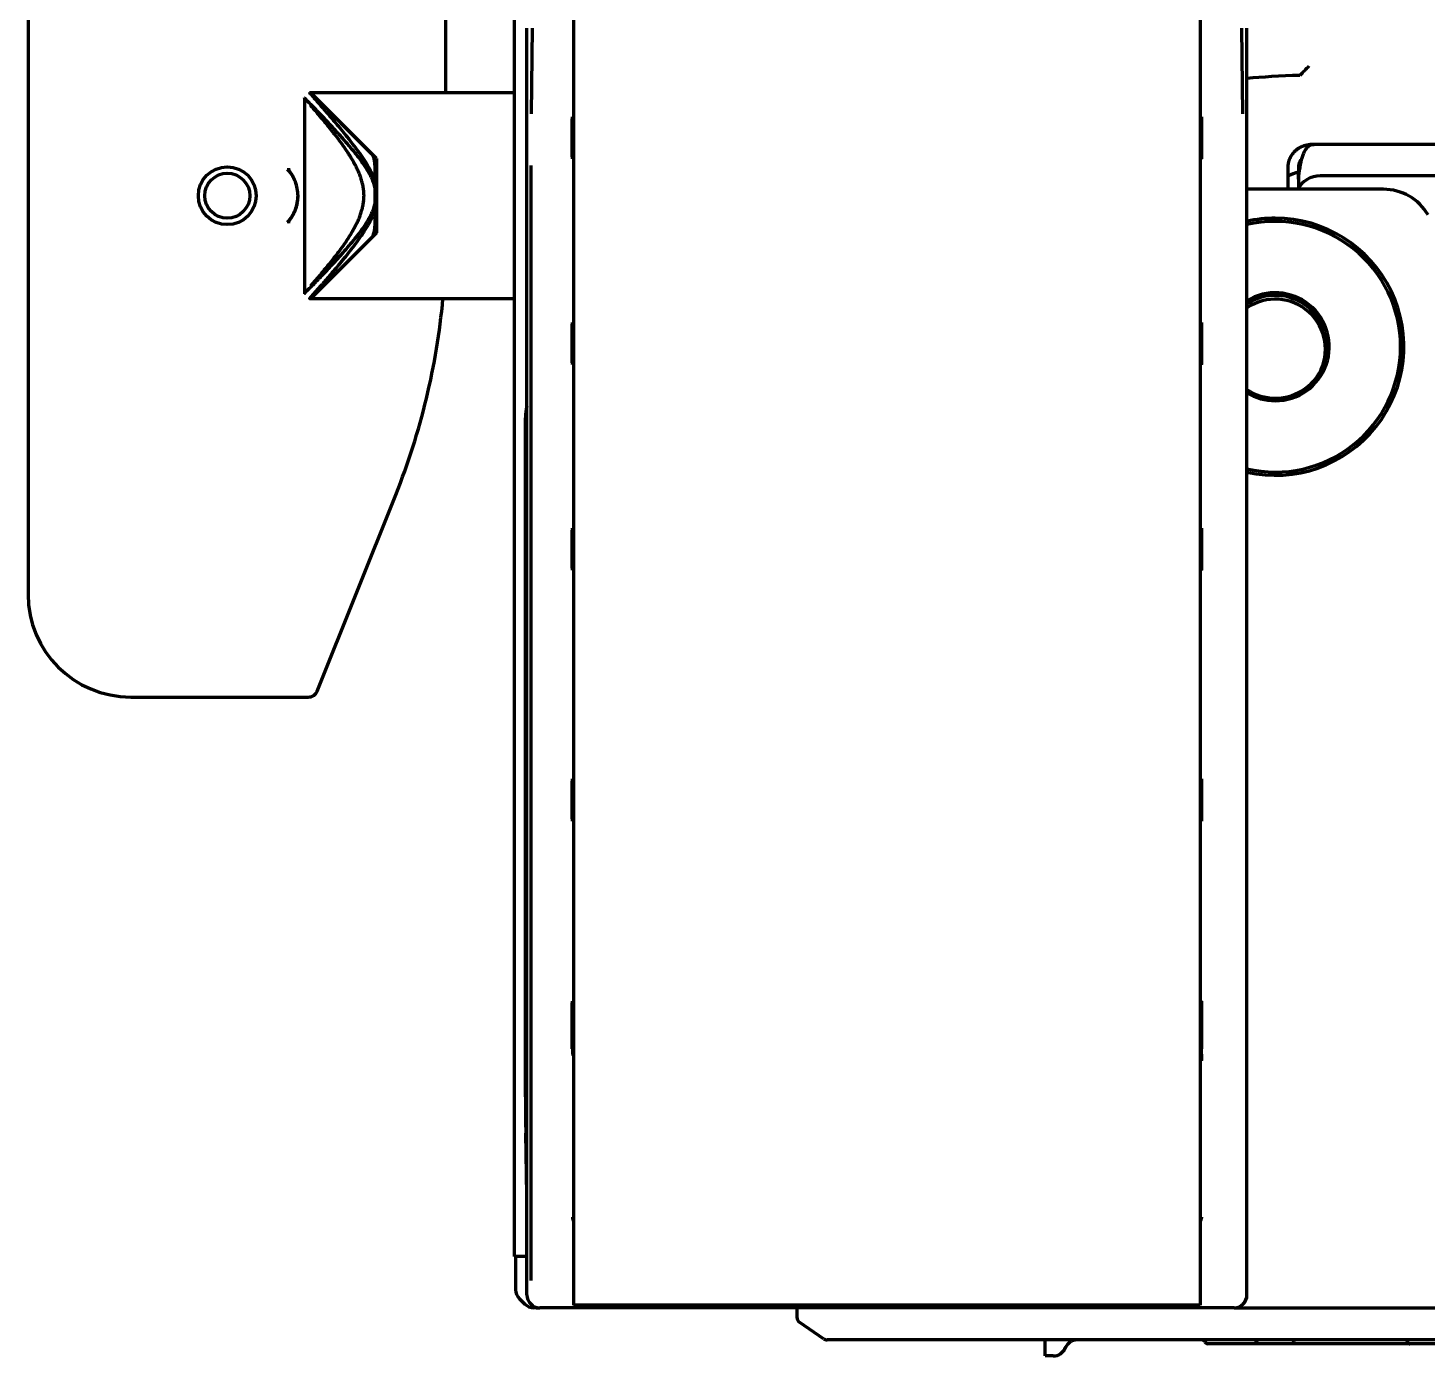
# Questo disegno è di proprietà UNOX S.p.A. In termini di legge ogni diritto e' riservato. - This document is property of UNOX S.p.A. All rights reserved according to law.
# Model space of a CAD drawing. Header units: inches. Extents: x 904 to 7172, y 213 to 5528.
# Drawn here: x 2760.3 to 2869.2, y 288 to 391.3 of the extents above; entities that cross this region are included whole.
import ezdxf

# ---------------------------------------------------------------- set-up
doc = ezdxf.new("R2010")
doc.units = ezdxf.units.IN

msp = doc.modelspace()

# ---------------------------------------------------------------- linework, layer by layer
at = {"linetype": 'Continuous', "lineweight": 70}
for p, q in [((2802.74, 480.57), (2802.74, 293.77)), ((2851.49, 480.57), (2851.49, 293.77)), ((2760.32, 419.27), (2760.32, 347.26)), ((2792.82, 386.27), (2792.82, 419.27)), ((2798.12, 393.04), (2798.12, 295.77)), ((2799.12, 384.63), (2799.12, 391.31)), ((2799.48, 384.63), (2799.55, 391.31)), ((2854.69, 391.31), (2854.76, 384.63)), ((2855.12, 384.63), (2855.12, 391.31)), ((2781.82, 385.87), (2781.82, 370.67)), ((2782.32, 386.27), (2782.22, 386.27)), ((2782.32, 386.27), (2787.02, 381.56)), ((2787.42, 381.17), (2782.32, 386.27)), ((2798.12, 386.27), (2782.32, 386.27)), ((2855.12, 380.63), (2855.12, 384.63)), ((2802.65, 382), (2802.65, 383.54)), ((2851.59, 383.54), (2851.59, 382)), ((2860.18, 382.26), (2860.34, 382.25)), ((2860.37, 382.26), (2860.29, 382.25)), ((3628.86, 382.26), (2860.38, 382.26)), ((2787.42, 381.17), (2787.42, 375.37)), ((2787.32, 379.4), (2787.32, 380.27)), ((2799.12, 292.77), (2799.12, 380.63)), ((2799.46, 293.89), (2799.46, 380.63)), ((2855.12, 292.77), (2855.12, 380.63)), ((2859.12, 379.56), (2859.12, 380.11)), ((2858.32, 378.77), (2858.32, 379.82)), ((2859.12, 379.55), (2859.12, 378.87)), ((2927.82, 379.82), (2860.82, 379.82)), ((2787.32, 377.7), (2787.32, 378.84)), ((2865.74, 378.77), (2855.12, 378.77)), ((2787.32, 376.27), (2787.32, 377.14)), ((2787.42, 375.37), (2782.32, 370.27)), ((2782.32, 370.27), (2787.02, 374.97)), ((2782.22, 370.27), (2782.32, 370.27)), ((2782.32, 370.27), (2798.12, 370.27)), ((2802.65, 366), (2802.65, 367.54)), ((2851.59, 367.54), (2851.59, 366)), ((2799.01, 308.17), (2799.01, 360.99)), ((2782.81, 339.74), (2788.92, 355)), ((2802.65, 350), (2802.65, 351.54)), ((2851.59, 351.54), (2851.59, 350)), ((2768.31, 339.27), (2782.12, 339.27)), ((2802.65, 330.5), (2802.65, 332.04)), ((2851.59, 332.04), (2851.59, 330.5)), ((2802.65, 311.9), (2802.65, 314.75)), ((2851.59, 314.75), (2851.59, 311.9)), ((2802.74, 311.41), (2802.65, 311.5)), ((2799.12, 300.52), (2799.03, 305.35)), ((2799.12, 295.77), (2798.12, 295.77)), ((2798.24, 295.77), (2798.24, 293.18)), ((2802.74, 293.77), (2802.74, 291.97)), ((2851.49, 293.77), (2851.49, 291.97)), ((2798.54, 292.47), (2798.95, 292.06)), ((2851.49, 291.97), (2802.74, 291.97)), ((2799.84, 291.77), (2799.66, 291.77)), ((2799.84, 291.77), (2800.12, 291.77)), ((2854.12, 291.77), (2800.12, 291.77)), ((2820.12, 291.77), (2820.12, 291.03)), ((2854.13, 291.77), (3687.12, 291.77)), ((2822.19, 289.35), (2820.34, 290.62)), ((2824.12, 289.27), (2822.47, 289.27)), ((2944.12, 289.27), (2824.12, 289.27)), ((2839.42, 289), (2839.42, 289.27)), ((2839.42, 288.29), (2839.42, 289)), ((2840.99, 288.64), (2841.03, 288.73)), ((2841.02, 288.71), (2840.99, 288.64)), ((2855.64, 288.97), (2852.08, 288.97)), ((2858.85, 288.97), (2855.64, 288.97)), ((2862.59, 288.97), (2858.85, 288.97)), ((2863.79, 288.97), (2862.59, 288.97)), ((2867.78, 288.97), (2863.79, 288.97)), ((2869.93, 288.97), (2867.78, 288.97)), ((2839.42, 288.02), (2839.42, 288.29)), ((2840.06, 288.02), (2839.42, 288.02))]:
    msp.add_line(p, q, dxfattribs=at)
for radius in [2.25, 1.75]:
    msp.add_circle((2775.82, 378.27), radius, dxfattribs=at)
for centre, radius, start, end in [((2863.12, 379.55), 4, 166.8963, 180), ((2860.82, 377.82), 2, 90, 151.6402), ((2865.74, 374.77), 4, 30, 90), ((2857.32, 366.52), 10, 90, 102.7125), ((2857.32, 366.52), 10, 257.2931, 90), ((2857.32, 366.52), 9.75, 0, 103.0444), ((2738.32, 375.25), 54.5, 338.1986, 354.7602), ((2857.32, 366.52), 4.2, 270, 121.5844), ((2857.32, 366.52), 4, 270, 123.3619), ((2857.32, 366.32), 3.9, 331.2731, 124.335), ((2857.32, 366.52), 9.75, 256.9556, 0), ((2857.32, 366.52), 4, 236.6325, 270), ((2857.32, 366.52), 4.2, 238.41, 270), ((2799.24, 293.18), 1, 180, 225), ((2799.66, 292.77), 1, 225, 270), ((2820.62, 291.03), 0.5, 180, 235.7131), ((2822.47, 289.77), 0.5, 235.7131, 270), ((2840.06, 289.02), 1, 270, 337.9757), ((2841.92, 288.27), 1, 126.9617, 153.7693), ((2851.62, 289.02), 0.25, 23.5782, 90), ((2852.08, 289.22), 0.25, 203.5782, 270)]:
    msp.add_arc(centre, radius, start, end, dxfattribs=at)
for centre, major_axis, ratio, start_param, end_param in [((2862, 386.71), (10, 0.03), 0.096324, 1.849991, 2.329653), ((2860.07, 387.35), (2.07, 2.17), 0.265136, 1.360887, 1.694796), ((2781.08, 380.41), (-0.395, -0.307), 0.999595, 5.622872, 6.283185), ((2781.08, 376.12), (-0.395, 0.307), 0.999595, 0.000028, 0.660313), ((2803.01, 360.99), (3.46, -2), 0.999797, 3.435773, 3.665103), ((2768.33, 347.28), (-5.67, -5.67), 0.997265, 5.499157, 7.067214), ((2782.12, 340.02), (0.031, 0.75), 0.998627, 3.182793, 4.372709), ((2802.66, 311.91), (0, 0.707), 0.006171, 1.576967, 2.190511), ((2851.58, 311.91), (0, 0.707), 0.006171, 4.0925, 4.706218), ((2799.08, 308.17), (0, 4), 0.017455, 1.570796, 2.356194), ((2800.12, 292.77), (-0.707, -0.707), 0.999695, 5.497939, 7.068431), ((2854.12, 292.77), (0.707, -0.707), 0.999695, 5.497939, 7.068431), ((2858.67, 289.02), (0, 0.25), 0.381966, 5.123906, 6.283185), ((2858.85, 289.22), (0, 0.25), 0.381966, 1.982313, 3.141593)]:
    msp.add_ellipse(centre, major_axis=major_axis, ratio=ratio, start_param=start_param, end_param=end_param, dxfattribs=at)
for points, knots in [([(2787.32, 378.84), (2787.29, 378.97), (2787.25, 379.1), (2787.19, 379.3), (2787.16, 379.36), (2787.11, 379.49), (2787.09, 379.55), (2787, 379.73), (2786.94, 379.85), (2786.81, 380.09), (2786.75, 380.2), (2786.61, 380.43), (2786.54, 380.54), (2786.42, 380.7), (2786.39, 380.75), (2786.31, 380.86), (2786.27, 380.92), (2786.16, 381.07), (2786.08, 381.18), (2785.93, 381.38), (2785.85, 381.48), (2785.61, 381.78), (2785.45, 381.97), (2785.13, 382.34), (2784.97, 382.53), (2784.77, 382.75), (2784.73, 382.79), (2784.66, 382.88), (2784.54, 383.01), (2784.42, 383.14), (2784.19, 383.39), (2784.04, 383.55), (2783.75, 383.86), (2783.61, 384.01), (2783.34, 384.3), (2783.21, 384.44), (2782.95, 384.7), (2782.83, 384.83), (2782.61, 385.06), (2782.51, 385.16), (2782.37, 385.31), (2782.33, 385.35), (2782.26, 385.42), (2782.23, 385.45), (2782.2, 385.48), (2782.18, 385.5), (2782.17, 385.51), (2782.09, 385.59), (2782.03, 385.66), (2781.92, 385.76), (2781.89, 385.8), (2781.85, 385.84), (2781.84, 385.85), (2781.83, 385.86), (2781.82, 385.86), (2781.82, 385.87), (2781.82, 385.87), (2781.82, 385.87), (2781.82, 385.87), (2781.82, 385.87)], [0, 0, 0, 0, 0.031218, 0.031218, 0.046827, 0.046827, 0.062436, 0.062436, 0.093653, 0.093653, 0.124871, 0.124871, 0.156089, 0.156089, 0.171698, 0.171698, 0.187307, 0.187307, 0.218525, 0.218525, 0.249742, 0.249742, 0.312178, 0.312178, 0.374614, 0.374614, 0.390223, 0.390223, 0.405831, 0.437049, 0.437049, 0.499485, 0.499485, 0.561921, 0.561921, 0.624356, 0.624356, 0.686792, 0.686792, 0.749227, 0.749227, 0.780445, 0.780445, 0.796054, 0.803859, 0.803859, 0.811663, 0.811663, 0.874099, 0.874099, 0.936534, 0.936534, 0.967752, 0.967752, 0.983361, 0.983361, 0.99897, 0.99897, 1, 1, 1, 1]), ([(2787.32, 379.4), (2787.28, 379.52), (2787.23, 379.64), (2787.13, 379.88), (2787.07, 380), (2786.95, 380.23), (2786.89, 380.35), (2786.77, 380.57), (2786.7, 380.68), (2786.6, 380.84), (2786.57, 380.9), (2786.5, 381), (2786.46, 381.06), (2786.36, 381.21), (2786.29, 381.32), (2786.08, 381.63), (2785.93, 381.82), (2785.64, 382.21), (2785.49, 382.4), (2785.28, 382.68), (2785.2, 382.77), (2785.09, 382.91), (2785.06, 382.95), (2784.99, 383.04), (2784.95, 383.09), (2784.77, 383.31), (2784.63, 383.48), (2784.35, 383.81), (2784.22, 383.97), (2783.96, 384.28), (2783.83, 384.43), (2783.64, 384.65), (2783.58, 384.72), (2783.49, 384.82), (2783.46, 384.85), (2783.41, 384.92), (2783.38, 384.95), (2783.23, 385.12), (2783.13, 385.24), (2782.93, 385.47), (2782.84, 385.57), (2782.71, 385.71), (2782.67, 385.76), (2782.61, 385.82), (2782.6, 385.84), (2782.57, 385.87), (2782.56, 385.88), (2782.54, 385.9), (2782.47, 385.99), (2782.4, 386.06), (2782.31, 386.16), (2782.28, 386.2), (2782.24, 386.24), (2782.23, 386.25), (2782.23, 386.26), (2782.22, 386.26), (2782.22, 386.27), (2782.22, 386.27), (2782.22, 386.27), (2782.22, 386.27), (2782.22, 386.27)], [0, 0, 0, 0, 0.031212, 0.031212, 0.062424, 0.062424, 0.093636, 0.093636, 0.124848, 0.124848, 0.140454, 0.140454, 0.15606, 0.15606, 0.187272, 0.187272, 0.249696, 0.249696, 0.31212, 0.31212, 0.343332, 0.343332, 0.358938, 0.358938, 0.374544, 0.374544, 0.436967, 0.436967, 0.499391, 0.499391, 0.561815, 0.561815, 0.593027, 0.593027, 0.608633, 0.608633, 0.624239, 0.624239, 0.686663, 0.686663, 0.749087, 0.749087, 0.780299, 0.780299, 0.795905, 0.795905, 0.803708, 0.803708, 0.811511, 0.873935, 0.873935, 0.936359, 0.936359, 0.967571, 0.967571, 0.983177, 0.983177, 0.998783, 0.998783, 1, 1, 1, 1]), ([(2782.32, 371.27), (2782.32, 371.27), (2782.33, 371.28), (2782.38, 371.33), (2782.41, 371.37), (2782.48, 371.45), (2782.5, 371.48), (2782.54, 371.52), (2782.56, 371.54), (2782.59, 371.58), (2782.6, 371.59), (2782.68, 371.69), (2782.76, 371.77), (2782.92, 371.96), (2783.01, 372.07), (2783.13, 372.21), (2783.15, 372.24), (2783.2, 372.3), (2783.23, 372.33), (2783.3, 372.42), (2783.35, 372.48), (2783.51, 372.67), (2783.62, 372.81), (2783.85, 373.09), (2783.97, 373.24), (2784.15, 373.47), (2784.22, 373.55), (2784.31, 373.67), (2784.34, 373.71), (2784.4, 373.79), (2784.43, 373.84), (2784.59, 374.05), (2784.72, 374.22), (2784.97, 374.57), (2785.09, 374.76), (2785.34, 375.13), (2785.46, 375.33), (2785.63, 375.63), (2785.69, 375.73), (2785.77, 375.89), (2785.8, 375.94), (2785.85, 376.05), (2785.88, 376.1), (2785.96, 376.26), (2786.01, 376.37), (2786.1, 376.59), (2786.14, 376.71), (2786.22, 376.94), (2786.26, 377.05), (2786.3, 377.2), (2786.31, 377.23), (2786.33, 377.29), (2786.35, 377.38), (2786.37, 377.48), (2786.4, 377.66), (2786.42, 377.78), (2786.44, 378.03), (2786.45, 378.15), (2786.45, 378.31), (2786.45, 378.34), (2786.44, 378.4), (2786.44, 378.43), (2786.44, 378.53), (2786.42, 378.71), (2786.4, 378.9), (2786.35, 379.14), (2786.32, 379.26), (2786.27, 379.44), (2786.26, 379.49), (2786.23, 379.58), (2786.22, 379.61), (2786.2, 379.67), (2786.15, 379.81), (2786.09, 379.96), (2786, 380.18), (2785.95, 380.29), (2785.85, 380.5), (2785.8, 380.61), (2785.68, 380.81), (2785.63, 380.92), (2785.54, 381.07), (2785.51, 381.12), (2785.45, 381.22), (2785.42, 381.27), (2785.33, 381.41), (2785.27, 381.51), (2785.08, 381.79), (2784.96, 381.97), (2784.71, 382.33), (2784.58, 382.5), (2784.34, 382.83), (2784.21, 382.99), (2784.03, 383.22), (2783.97, 383.3), (2783.88, 383.41), (2783.85, 383.45), (2783.79, 383.52), (2783.76, 383.56), (2783.62, 383.73), (2783.51, 383.87), (2783.3, 384.13), (2783.2, 384.25), (2783.05, 384.41), (2783.01, 384.47), (2782.94, 384.55), (2782.92, 384.57), (2782.88, 384.62), (2782.86, 384.65), (2782.75, 384.77), (2782.68, 384.85), (2782.55, 385), (2782.5, 385.06), (2782.44, 385.13), (2782.43, 385.14), (2782.41, 385.16), (2782.4, 385.17), (2782.38, 385.2), (2782.35, 385.23), (2782.33, 385.25), (2782.32, 385.26), (2782.32, 385.26), (2782.32, 385.27), (2782.32, 385.27), (2782.32, 385.27)], [0, 0, 0, 0, 0.031264, 0.031264, 0.062527, 0.062527, 0.078159, 0.078159, 0.085975, 0.085975, 0.093791, 0.093791, 0.125055, 0.125055, 0.156318, 0.156318, 0.164134, 0.164134, 0.17195, 0.17195, 0.187582, 0.187582, 0.218846, 0.218846, 0.250109, 0.250109, 0.265741, 0.265741, 0.273557, 0.273557, 0.281373, 0.281373, 0.312637, 0.312637, 0.3439, 0.3439, 0.375164, 0.375164, 0.390796, 0.390796, 0.398612, 0.398612, 0.406428, 0.406428, 0.42206, 0.42206, 0.437691, 0.437691, 0.453323, 0.453323, 0.457231, 0.457231, 0.461139, 0.468955, 0.468955, 0.484587, 0.484587, 0.500219, 0.500219, 0.504127, 0.504127, 0.508035, 0.508035, 0.515851, 0.531483, 0.531483, 0.547114, 0.547114, 0.55493, 0.55493, 0.558838, 0.558838, 0.562746, 0.578378, 0.578378, 0.59401, 0.59401, 0.609642, 0.609642, 0.625274, 0.625274, 0.633089, 0.633089, 0.640905, 0.640905, 0.656537, 0.656537, 0.687801, 0.687801, 0.719065, 0.719065, 0.750328, 0.750328, 0.76596, 0.76596, 0.773776, 0.773776, 0.781592, 0.781592, 0.812856, 0.812856, 0.844119, 0.844119, 0.859751, 0.859751, 0.867567, 0.867567, 0.875383, 0.875383, 0.906647, 0.906647, 0.93791, 0.93791, 0.945726, 0.945726, 0.953542, 0.953542, 0.969174, 0.984806, 0.984806, 0.992622, 0.992622, 1, 1, 1, 1]), ([(2799.12, 380.63), (2799.12, 380.99), (2799.12, 381.33), (2799.12, 382.02), (2799.12, 382.36), (2799.12, 382.86), (2799.12, 383.03), (2799.12, 383.28), (2799.12, 383.36), (2799.12, 383.52), (2799.12, 383.61), (2799.12, 384.01), (2799.12, 384.33), (2799.12, 384.63)], [0, 0, 0, 0, 0.25, 0.25, 0.5, 0.5, 0.625, 0.625, 0.6875, 0.6875, 0.75, 0.75, 1, 1, 1, 1]), ([(2802.65, 383.54), (2802.65, 383.58), (2802.65, 383.62), (2802.65, 383.71), (2802.65, 383.75), (2802.65, 383.83), (2802.65, 383.87), (2802.65, 383.94), (2802.65, 383.98), (2802.65, 384.03), (2802.65, 384.05), (2802.65, 384.09), (2802.65, 384.1), (2802.65, 384.15), (2802.65, 384.19), (2802.65, 384.25), (2802.65, 384.3), (2802.66, 384.35), (2802.66, 384.37), (2802.66, 384.39), (2802.66, 384.39), (2802.66, 384.4)], [0, 0, 0, 0, 0.125, 0.125, 0.25, 0.25, 0.375, 0.375, 0.5, 0.5, 0.5625, 0.5625, 0.625, 0.625, 0.75, 0.75, 0.875, 0.9375, 0.96875, 0.96875, 1, 1, 1, 1]), ([(2851.58, 384.4), (2851.58, 384.39), (2851.58, 384.39), (2851.58, 384.37), (2851.58, 384.35), (2851.58, 384.3), (2851.58, 384.25), (2851.58, 384.19), (2851.58, 384.15), (2851.58, 384.1), (2851.58, 384.09), (2851.58, 384.05), (2851.58, 384.03), (2851.58, 383.98), (2851.58, 383.94), (2851.59, 383.87), (2851.59, 383.83), (2851.59, 383.75), (2851.59, 383.71), (2851.59, 383.62), (2851.59, 383.58), (2851.59, 383.54)], [0, 0, 0, 0, 0.03125, 0.03125, 0.0625, 0.125, 0.25, 0.25, 0.375, 0.375, 0.4375, 0.4375, 0.5, 0.5, 0.625, 0.625, 0.75, 0.75, 0.875, 0.875, 1, 1, 1, 1]), ([(2858.32, 380.46), (2858.32, 380.46), (2858.32, 380.48), (2858.32, 380.5), (2858.32, 380.52), (2858.32, 380.54), (2858.32, 380.56), (2858.32, 380.59), (2858.32, 380.61), (2858.33, 380.63), (2858.33, 380.65), (2858.33, 380.67), (2858.33, 380.69), (2858.34, 380.71), (2858.34, 380.73), (2858.34, 380.75), (2858.35, 380.77), (2858.35, 380.79), (2858.35, 380.82), (2858.36, 380.84), (2858.36, 380.86), (2858.37, 380.88), (2858.37, 380.9), (2858.38, 380.92), (2858.38, 380.94), (2858.39, 380.96), (2858.4, 380.98), (2858.4, 381), (2858.41, 381.02), (2858.41, 381.04), (2858.42, 381.06), (2858.43, 381.07), (2858.43, 381.09), (2858.44, 381.11), (2858.45, 381.13), (2858.46, 381.15), (2858.47, 381.17), (2858.47, 381.19), (2858.48, 381.21), (2858.49, 381.23), (2858.5, 381.24), (2858.51, 381.26), (2858.52, 381.28), (2858.53, 381.3), (2858.54, 381.32), (2858.55, 381.33), (2858.56, 381.35), (2858.57, 381.37), (2858.58, 381.39), (2858.59, 381.4), (2858.6, 381.42), (2858.61, 381.44), (2858.62, 381.45), (2858.63, 381.47), (2858.64, 381.49), (2858.65, 381.5), (2858.66, 381.52), (2858.68, 381.53), (2858.69, 381.55), (2858.7, 381.57), (2858.71, 381.58), (2858.73, 381.6), (2858.74, 381.61), (2858.75, 381.63), (2858.76, 381.64), (2858.78, 381.66), (2858.79, 381.67), (2858.81, 381.69), (2858.84, 381.72), (2858.87, 381.75), (2858.91, 381.79), (2858.94, 381.82), (2858.98, 381.85), (2859.02, 381.88), (2859.05, 381.91), (2859.09, 381.94), (2859.13, 381.96), (2859.17, 381.99), (2859.21, 382.01), (2859.25, 382.03), (2859.29, 382.05), (2859.33, 382.07), (2859.37, 382.09), (2859.41, 382.11), (2859.45, 382.13), (2859.49, 382.14), (2859.53, 382.16), (2859.57, 382.17), (2859.61, 382.18), (2859.65, 382.2), (2859.69, 382.21), (2859.73, 382.21), (2859.77, 382.22), (2859.81, 382.23), (2859.85, 382.24), (2859.89, 382.24), (2859.93, 382.25), (2859.97, 382.25), (2859.99, 382.25), (2860.01, 382.25)], [0, 0, 0, 0, 0.007389, 0.014772, 0.022148, 0.029517, 0.036879, 0.044235, 0.051584, 0.058927, 0.066263, 0.073593, 0.080917, 0.088234, 0.095545, 0.102851, 0.11015, 0.117443, 0.12473, 0.132011, 0.139286, 0.146556, 0.15382, 0.161078, 0.16833, 0.175578, 0.182819, 0.190055, 0.197286, 0.204512, 0.211732, 0.218948, 0.226158, 0.233363, 0.240563, 0.247758, 0.254949, 0.262134, 0.269315, 0.276492, 0.283663, 0.29083, 0.297993, 0.305151, 0.312305, 0.319455, 0.326601, 0.333742, 0.340879, 0.348012, 0.355142, 0.362267, 0.369389, 0.376507, 0.383621, 0.390731, 0.397838, 0.404942, 0.412042, 0.419138, 0.426232, 0.433322, 0.440409, 0.447493, 0.454573, 0.461651, 0.468726, 0.475798, 0.493613, 0.511357, 0.529031, 0.546636, 0.564173, 0.581643, 0.599048, 0.616388, 0.633665, 0.650879, 0.668031, 0.685123, 0.702157, 0.719132, 0.73605, 0.752913, 0.769721, 0.786476, 0.803179, 0.819831, 0.836433, 0.852987, 0.869493, 0.885954, 0.90237, 0.918742, 0.935073, 0.951363, 0.967613, 0.983825, 1, 1, 1, 1]), ([(2860.29, 382.25), (2860.29, 382.25), (2860.28, 382.25), (2860.26, 382.25), (2860.25, 382.25), (2860.23, 382.25), (2860.22, 382.24), (2860.21, 382.24), (2860.19, 382.24), (2860.18, 382.24), (2860.17, 382.23), (2860.15, 382.23), (2860.14, 382.23), (2860.12, 382.22), (2860.11, 382.22), (2860.1, 382.21), (2860.08, 382.21), (2860.07, 382.2), (2860.06, 382.2), (2860.05, 382.19), (2860.03, 382.18), (2860.02, 382.18), (2860.01, 382.17), (2859.99, 382.16), (2859.98, 382.16), (2859.97, 382.15), (2859.95, 382.14), (2859.94, 382.13), (2859.93, 382.12), (2859.92, 382.11), (2859.9, 382.1), (2859.89, 382.09), (2859.86, 382.06), (2859.8, 382.01), (2859.72, 381.92), (2859.65, 381.81), (2859.58, 381.69), (2859.52, 381.56), (2859.46, 381.42), (2859.41, 381.28), (2859.38, 381.16), (2859.35, 381.08), (2859.34, 381.04), (2859.33, 381), (2859.32, 380.96), (2859.31, 380.91), (2859.3, 380.87), (2859.3, 380.83), (2859.29, 380.79), (2859.28, 380.75), (2859.27, 380.71), (2859.26, 380.67), (2859.25, 380.63), (2859.24, 380.58), (2859.24, 380.54), (2859.23, 380.5), (2859.22, 380.47), (2859.22, 380.46)], [0, 0, 0, 0, 0.008318, 0.016663, 0.025033, 0.033431, 0.041855, 0.050306, 0.058784, 0.067289, 0.075822, 0.084383, 0.092972, 0.101589, 0.110234, 0.118908, 0.12761, 0.136341, 0.145102, 0.153891, 0.16271, 0.171559, 0.180437, 0.189346, 0.198284, 0.207253, 0.216253, 0.225283, 0.234343, 0.243435, 0.252558, 0.261712, 0.270898, 0.334721, 0.398233, 0.461488, 0.524538, 0.583363, 0.643194, 0.704072, 0.766035, 0.780791, 0.795527, 0.810243, 0.82494, 0.839619, 0.85428, 0.868923, 0.883549, 0.898159, 0.912752, 0.92733, 0.941892, 0.95644, 0.970973, 0.985493, 1, 1, 1, 1]), ([(2860.18, 382.26), (2860.15, 382.26), (2860.12, 382.26), (2860.07, 382.26), (2860.04, 382.26), (2860.01, 382.25)], [0, 0, 0, 0, 0.5, 0.5, 1, 1, 1, 1]), ([(2787.32, 380.27), (2787.32, 380.38), (2787.32, 380.5), (2787.31, 380.67), (2787.3, 380.72), (2787.29, 380.84), (2787.28, 380.89), (2787.26, 381), (2787.25, 381.06), (2787.23, 381.14), (2787.23, 381.16), (2787.21, 381.22), (2787.2, 381.25), (2787.18, 381.3), (2787.17, 381.32), (2787.15, 381.38), (2787.14, 381.4), (2787.12, 381.44), (2787.11, 381.45), (2787.1, 381.47), (2787.09, 381.49), (2787.06, 381.52), (2787.04, 381.54), (2787.02, 381.56)], [0, 0, 0, 0, 0.25, 0.25, 0.375, 0.375, 0.5, 0.5, 0.625, 0.625, 0.6875, 0.6875, 0.75, 0.75, 0.8125, 0.8125, 0.875, 0.875, 0.90625, 0.90625, 0.9375, 0.9375, 1, 1, 1, 1]), ([(2802.66, 381.13), (2802.66, 381.14), (2802.66, 381.15), (2802.66, 381.16), (2802.66, 381.19), (2802.65, 381.24), (2802.65, 381.29), (2802.65, 381.35), (2802.65, 381.38), (2802.65, 381.43), (2802.65, 381.45), (2802.65, 381.48), (2802.65, 381.5), (2802.65, 381.56), (2802.65, 381.59), (2802.65, 381.67), (2802.65, 381.71), (2802.65, 381.79), (2802.65, 381.83), (2802.65, 381.91), (2802.65, 381.95), (2802.65, 382)], [0, 0, 0, 0, 0.03125, 0.03125, 0.0625, 0.125, 0.25, 0.25, 0.375, 0.375, 0.4375, 0.4375, 0.5, 0.5, 0.625, 0.625, 0.75, 0.75, 0.875, 0.875, 1, 1, 1, 1]), ([(2851.59, 382), (2851.59, 381.95), (2851.59, 381.91), (2851.59, 381.83), (2851.59, 381.79), (2851.59, 381.71), (2851.59, 381.67), (2851.58, 381.59), (2851.58, 381.56), (2851.58, 381.5), (2851.58, 381.48), (2851.58, 381.45), (2851.58, 381.43), (2851.58, 381.38), (2851.58, 381.35), (2851.58, 381.29), (2851.58, 381.24), (2851.58, 381.19), (2851.58, 381.16), (2851.58, 381.15), (2851.58, 381.14), (2851.58, 381.13)], [0, 0, 0, 0, 0.125, 0.125, 0.25, 0.25, 0.375, 0.375, 0.5, 0.5, 0.5625, 0.5625, 0.625, 0.625, 0.75, 0.75, 0.875, 0.9375, 0.96875, 0.96875, 1, 1, 1, 1]), ([(2859.35, 381.09), (2859.35, 381.09), (2859.34, 381.09), (2859.33, 381.08), (2859.32, 381.06), (2859.32, 381.05), (2859.31, 381.04), (2859.3, 381.03), (2859.29, 381.02), (2859.28, 381.01), (2859.28, 381), (2859.27, 380.99), (2859.26, 380.97), (2859.26, 380.96), (2859.25, 380.95), (2859.24, 380.94), (2859.24, 380.93), (2859.23, 380.91), (2859.22, 380.9), (2859.22, 380.89), (2859.21, 380.88), (2859.21, 380.86), (2859.2, 380.85), (2859.19, 380.84), (2859.19, 380.83), (2859.18, 380.81), (2859.18, 380.8), (2859.17, 380.79), (2859.17, 380.77), (2859.16, 380.76), (2859.16, 380.74), (2859.16, 380.73), (2859.15, 380.72), (2859.15, 380.7), (2859.15, 380.69), (2859.14, 380.68), (2859.14, 380.66), (2859.14, 380.65), (2859.13, 380.63), (2859.13, 380.62), (2859.13, 380.6), (2859.13, 380.59), (2859.13, 380.57), (2859.12, 380.56), (2859.12, 380.55), (2859.12, 380.53), (2859.12, 380.52), (2859.12, 380.5), (2859.12, 380.49), (2859.12, 380.47), (2859.12, 380.46), (2859.12, 380.46)], [0, 0, 0, 0, 0.016179, 0.037049, 0.057892, 0.07871, 0.099503, 0.120273, 0.141018, 0.161741, 0.182442, 0.203122, 0.22378, 0.244419, 0.265037, 0.285637, 0.306219, 0.326783, 0.347331, 0.367862, 0.388378, 0.408878, 0.429365, 0.449838, 0.470299, 0.490747, 0.511183, 0.531609, 0.552025, 0.572431, 0.592829, 0.613219, 0.633601, 0.653976, 0.674346, 0.69471, 0.715069, 0.735425, 0.755777, 0.776127, 0.796474, 0.816821, 0.837167, 0.857513, 0.877861, 0.898209, 0.91856, 0.938914, 0.959271, 0.979633, 1, 1, 1, 1]), ([(2780.51, 376.22), (2780.64, 376.36), (2780.76, 376.51), (2780.96, 376.83), (2781.04, 376.99), (2781.18, 377.34), (2781.23, 377.52), (2781.3, 377.89), (2781.32, 378.08), (2781.32, 378.46), (2781.3, 378.64), (2781.23, 379.01), (2781.18, 379.19), (2781.04, 379.54), (2780.96, 379.71), (2780.76, 380.03), (2780.64, 380.18), (2780.51, 380.31)], [0, 0, 0, 0, 0.125, 0.125, 0.25, 0.25, 0.375, 0.375, 0.5, 0.5, 0.625, 0.625, 0.75, 0.75, 0.875, 0.875, 1, 1, 1, 1]), ([(2781.06, 379.48), (2781.05, 379.5), (2781.04, 379.52), (2781.01, 379.59), (2780.99, 379.63), (2780.96, 379.69), (2780.95, 379.71), (2780.93, 379.74), (2780.92, 379.76), (2780.89, 379.81), (2780.87, 379.84), (2780.84, 379.9), (2780.82, 379.93), (2780.79, 379.96), (2780.79, 379.97), (2780.77, 380), (2780.76, 380.01), (2780.74, 380.03), (2780.73, 380.05), (2780.71, 380.08), (2780.7, 380.09), (2780.7, 380.1), (2780.69, 380.1), (2780.69, 380.11), (2780.69, 380.11), (2780.69, 380.11)], [0, 0, 0, 0, 0.063287, 0.063287, 0.180376, 0.180376, 0.23892, 0.23892, 0.297465, 0.297465, 0.414554, 0.414554, 0.531643, 0.531643, 0.590188, 0.590188, 0.648733, 0.648733, 0.765822, 0.765822, 0.882911, 0.882911, 0.941455, 0.941455, 1, 1, 1, 1]), ([(2787.32, 379.4), (2787.32, 379.3), (2787.32, 379.21), (2787.32, 379.02), (2787.32, 378.93), (2787.32, 378.84)], [0, 0, 0, 0, 0.5, 0.5, 1, 1, 1, 1]), ([(2780.69, 376.43), (2780.69, 376.43), (2780.69, 376.43), (2780.69, 376.43), (2780.7, 376.44), (2780.7, 376.45), (2780.71, 376.46), (2780.73, 376.48), (2780.73, 376.49), (2780.74, 376.5), (2780.75, 376.51), (2780.77, 376.54), (2780.79, 376.56), (2780.82, 376.61), (2780.84, 376.64), (2780.86, 376.68), (2780.87, 376.69), (2780.89, 376.73), (2780.9, 376.74), (2780.93, 376.79), (2780.95, 376.83), (2780.98, 376.88), (2780.99, 376.9), (2781.01, 376.94), (2781.02, 376.97), (2781.07, 377.07), (2781.11, 377.16), (2781.16, 377.31), (2781.18, 377.36), (2781.21, 377.47), (2781.23, 377.52), (2781.26, 377.69), (2781.28, 377.8), (2781.3, 377.95), (2781.3, 377.98), (2781.31, 378.03), (2781.31, 378.06), (2781.32, 378.12), (2781.32, 378.15), (2781.32, 378.18)], [0, 0, 0, 0, 0.032242, 0.032242, 0.064485, 0.064485, 0.12897, 0.12897, 0.161212, 0.161212, 0.193455, 0.193455, 0.25794, 0.25794, 0.322425, 0.322425, 0.354667, 0.354667, 0.38691, 0.38691, 0.451394, 0.451394, 0.483637, 0.483637, 0.515879, 0.515879, 0.644849, 0.644849, 0.709334, 0.709334, 0.773819, 0.773819, 0.902789, 0.902789, 0.935031, 0.935031, 0.967274, 0.967274, 1, 1, 1, 1]), ([(2781.82, 370.67), (2781.82, 370.67), (2781.82, 370.67), (2781.82, 370.67), (2781.83, 370.67), (2781.83, 370.68), (2781.84, 370.69), (2781.88, 370.73), (2781.92, 370.77), (2782, 370.85), (2782.03, 370.88), (2782.07, 370.93), (2782.09, 370.95), (2782.13, 370.98), (2782.14, 371), (2782.24, 371.09), (2782.32, 371.18), (2782.51, 371.37), (2782.61, 371.48), (2782.75, 371.62), (2782.78, 371.65), (2782.84, 371.71), (2782.93, 371.81), (2783.02, 371.9), (2783.21, 372.1), (2783.34, 372.24), (2783.61, 372.52), (2783.75, 372.67), (2783.97, 372.91), (2784.05, 372.99), (2784.16, 373.11), (2784.2, 373.15), (2784.27, 373.23), (2784.31, 373.28), (2784.39, 373.36), (2784.43, 373.4), (2784.51, 373.49), (2784.54, 373.53), (2784.66, 373.66), (2784.74, 373.75), (2784.98, 374.02), (2785.14, 374.2), (2785.45, 374.57), (2785.61, 374.76), (2785.85, 375.06), (2785.93, 375.16), (2786.08, 375.36), (2786.16, 375.46), (2786.31, 375.67), (2786.39, 375.78), (2786.53, 375.99), (2786.6, 376.1), (2786.71, 376.27), (2786.74, 376.33), (2786.8, 376.42), (2786.81, 376.45), (2786.85, 376.51), (2786.86, 376.54), (2786.94, 376.68), (2787, 376.8), (2787.11, 377.05), (2787.17, 377.17), (2787.25, 377.43), (2787.29, 377.56), (2787.32, 377.7)], [0, 0, 0, 0, 0.015287, 0.015287, 0.030917, 0.030917, 0.062178, 0.062178, 0.124699, 0.124699, 0.15596, 0.15596, 0.17159, 0.17159, 0.187221, 0.187221, 0.249742, 0.249742, 0.312264, 0.312264, 0.327894, 0.327894, 0.343524, 0.374785, 0.374785, 0.437307, 0.437307, 0.499828, 0.499828, 0.531089, 0.531089, 0.546719, 0.546719, 0.56235, 0.56235, 0.57798, 0.57798, 0.59361, 0.59361, 0.624871, 0.624871, 0.687393, 0.687393, 0.749914, 0.749914, 0.781175, 0.781175, 0.812436, 0.812436, 0.843696, 0.843696, 0.874957, 0.874957, 0.890587, 0.890587, 0.898403, 0.898403, 0.906218, 0.906218, 0.937479, 0.937479, 0.968739, 0.968739, 1, 1, 1, 1]), ([(2782.28, 370.34), (2782.27, 370.33), (2782.26, 370.32), (2782.24, 370.29), (2782.23, 370.28), (2782.22, 370.27), (2782.22, 370.27), (2782.22, 370.27), (2782.22, 370.27), (2782.22, 370.27), (2782.22, 370.27), (2782.22, 370.27), (2782.22, 370.27), (2782.23, 370.28), (2782.24, 370.29), (2782.28, 370.33), (2782.31, 370.37), (2782.38, 370.45), (2782.4, 370.48), (2782.45, 370.52), (2782.46, 370.54), (2782.49, 370.58), (2782.51, 370.59), (2782.59, 370.69), (2782.67, 370.77), (2782.83, 370.96), (2782.93, 371.07), (2783.05, 371.21), (2783.08, 371.24), (2783.13, 371.3), (2783.16, 371.33), (2783.24, 371.42), (2783.29, 371.48), (2783.46, 371.68), (2783.58, 371.82), (2783.83, 372.1), (2783.95, 372.25), (2784.22, 372.56), (2784.35, 372.72), (2784.56, 372.97), (2784.63, 373.06), (2784.74, 373.19), (2784.78, 373.23), (2784.85, 373.32), (2784.88, 373.36), (2785.06, 373.59), (2785.21, 373.77), (2785.5, 374.14), (2785.64, 374.33), (2785.93, 374.71), (2786.07, 374.91), (2786.29, 375.21), (2786.36, 375.32), (2786.49, 375.53), (2786.56, 375.63), (2786.7, 375.85), (2786.76, 375.96), (2786.86, 376.13), (2786.89, 376.18), (2786.95, 376.3), (2786.98, 376.36), (2787.07, 376.53), (2787.12, 376.65), (2787.23, 376.89), (2787.28, 377.01), (2787.32, 377.14)], [0, 0, 0, 0, 0.018362, 0.018362, 0.047234, 0.047234, 0.06167, 0.06167, 0.076106, 0.076106, 0.090542, 0.090542, 0.104977, 0.104977, 0.133849, 0.133849, 0.191593, 0.191593, 0.220464, 0.220464, 0.2349, 0.2349, 0.249336, 0.249336, 0.307079, 0.307079, 0.364823, 0.364823, 0.379259, 0.379259, 0.393694, 0.393694, 0.422566, 0.422566, 0.48031, 0.48031, 0.538053, 0.538053, 0.595796, 0.595796, 0.624668, 0.624668, 0.639104, 0.639104, 0.65354, 0.65354, 0.711283, 0.711283, 0.769026, 0.769026, 0.82677, 0.82677, 0.855642, 0.855642, 0.884513, 0.884513, 0.913385, 0.913385, 0.927821, 0.927821, 0.942257, 0.942257, 0.971128, 0.971128, 1, 1, 1, 1]), ([(2787.32, 377.7), (2787.32, 377.61), (2787.32, 377.51), (2787.32, 377.33), (2787.32, 377.23), (2787.32, 377.14)], [0, 0, 0, 0, 0.5, 0.5, 1, 1, 1, 1]), ([(2787.02, 374.97), (2787.04, 374.99), (2787.06, 375.02), (2787.1, 375.06), (2787.11, 375.09), (2787.13, 375.12), (2787.14, 375.13), (2787.15, 375.16), (2787.16, 375.17), (2787.17, 375.21), (2787.18, 375.24), (2787.21, 375.32), (2787.23, 375.37), (2787.25, 375.48), (2787.26, 375.53), (2787.28, 375.64), (2787.29, 375.7), (2787.3, 375.81), (2787.31, 375.87), (2787.32, 376.04), (2787.32, 376.15), (2787.32, 376.27)], [0, 0, 0, 0, 0.0625, 0.0625, 0.125, 0.125, 0.15625, 0.15625, 0.1875, 0.1875, 0.25, 0.25, 0.375, 0.375, 0.5, 0.5, 0.625, 0.625, 0.75, 0.75, 1, 1, 1, 1]), ([(2802.65, 367.54), (2802.65, 367.58), (2802.65, 367.62), (2802.65, 367.71), (2802.65, 367.75), (2802.65, 367.83), (2802.65, 367.87), (2802.65, 367.94), (2802.65, 367.98), (2802.65, 368.03), (2802.65, 368.05), (2802.65, 368.09), (2802.65, 368.1), (2802.65, 368.15), (2802.65, 368.19), (2802.65, 368.25), (2802.65, 368.3), (2802.66, 368.35), (2802.66, 368.37), (2802.66, 368.39), (2802.66, 368.39), (2802.66, 368.4)], [0, 0, 0, 0, 0.125, 0.125, 0.25, 0.25, 0.375, 0.375, 0.5, 0.5, 0.5625, 0.5625, 0.625, 0.625, 0.75, 0.75, 0.875, 0.9375, 0.96875, 0.96875, 1, 1, 1, 1]), ([(2851.58, 368.4), (2851.58, 368.39), (2851.58, 368.39), (2851.58, 368.37), (2851.58, 368.35), (2851.58, 368.3), (2851.58, 368.25), (2851.58, 368.19), (2851.58, 368.15), (2851.58, 368.1), (2851.58, 368.09), (2851.58, 368.05), (2851.58, 368.03), (2851.58, 367.98), (2851.58, 367.94), (2851.59, 367.87), (2851.59, 367.83), (2851.59, 367.75), (2851.59, 367.71), (2851.59, 367.62), (2851.59, 367.58), (2851.59, 367.54)], [0, 0, 0, 0, 0.03125, 0.03125, 0.0625, 0.125, 0.25, 0.25, 0.375, 0.375, 0.4375, 0.4375, 0.5, 0.5, 0.625, 0.625, 0.75, 0.75, 0.875, 0.875, 1, 1, 1, 1]), ([(2802.66, 365.13), (2802.66, 365.14), (2802.66, 365.15), (2802.66, 365.16), (2802.66, 365.19), (2802.65, 365.24), (2802.65, 365.29), (2802.65, 365.35), (2802.65, 365.38), (2802.65, 365.43), (2802.65, 365.45), (2802.65, 365.48), (2802.65, 365.5), (2802.65, 365.56), (2802.65, 365.59), (2802.65, 365.67), (2802.65, 365.71), (2802.65, 365.79), (2802.65, 365.83), (2802.65, 365.91), (2802.65, 365.95), (2802.65, 366)], [0, 0, 0, 0, 0.03125, 0.03125, 0.0625, 0.125, 0.25, 0.25, 0.375, 0.375, 0.4375, 0.4375, 0.5, 0.5, 0.625, 0.625, 0.75, 0.75, 0.875, 0.875, 1, 1, 1, 1]), ([(2851.59, 366), (2851.59, 365.95), (2851.59, 365.91), (2851.59, 365.83), (2851.59, 365.79), (2851.59, 365.71), (2851.59, 365.67), (2851.58, 365.59), (2851.58, 365.56), (2851.58, 365.5), (2851.58, 365.48), (2851.58, 365.45), (2851.58, 365.43), (2851.58, 365.38), (2851.58, 365.35), (2851.58, 365.29), (2851.58, 365.24), (2851.58, 365.19), (2851.58, 365.16), (2851.58, 365.15), (2851.58, 365.14), (2851.58, 365.13)], [0, 0, 0, 0, 0.125, 0.125, 0.25, 0.25, 0.375, 0.375, 0.5, 0.5, 0.5625, 0.5625, 0.625, 0.625, 0.75, 0.75, 0.875, 0.9375, 0.96875, 0.96875, 1, 1, 1, 1]), ([(2802.65, 351.54), (2802.65, 351.58), (2802.65, 351.62), (2802.65, 351.71), (2802.65, 351.75), (2802.65, 351.83), (2802.65, 351.87), (2802.65, 351.94), (2802.65, 351.98), (2802.65, 352.03), (2802.65, 352.05), (2802.65, 352.09), (2802.65, 352.1), (2802.65, 352.15), (2802.65, 352.19), (2802.65, 352.25), (2802.65, 352.3), (2802.66, 352.35), (2802.66, 352.37), (2802.66, 352.39), (2802.66, 352.39), (2802.66, 352.4)], [0, 0, 0, 0, 0.125, 0.125, 0.25, 0.25, 0.375, 0.375, 0.5, 0.5, 0.5625, 0.5625, 0.625, 0.625, 0.75, 0.75, 0.875, 0.9375, 0.96875, 0.96875, 1, 1, 1, 1]), ([(2851.58, 352.4), (2851.58, 352.39), (2851.58, 352.39), (2851.58, 352.37), (2851.58, 352.35), (2851.58, 352.3), (2851.58, 352.25), (2851.58, 352.19), (2851.58, 352.15), (2851.58, 352.1), (2851.58, 352.09), (2851.58, 352.05), (2851.58, 352.03), (2851.58, 351.98), (2851.58, 351.94), (2851.59, 351.87), (2851.59, 351.83), (2851.59, 351.75), (2851.59, 351.71), (2851.59, 351.62), (2851.59, 351.58), (2851.59, 351.54)], [0, 0, 0, 0, 0.03125, 0.03125, 0.0625, 0.125, 0.25, 0.25, 0.375, 0.375, 0.4375, 0.4375, 0.5, 0.5, 0.625, 0.625, 0.75, 0.75, 0.875, 0.875, 1, 1, 1, 1]), ([(2802.66, 349.13), (2802.66, 349.14), (2802.66, 349.15), (2802.66, 349.16), (2802.66, 349.19), (2802.65, 349.24), (2802.65, 349.29), (2802.65, 349.35), (2802.65, 349.38), (2802.65, 349.43), (2802.65, 349.45), (2802.65, 349.48), (2802.65, 349.5), (2802.65, 349.56), (2802.65, 349.59), (2802.65, 349.67), (2802.65, 349.71), (2802.65, 349.79), (2802.65, 349.83), (2802.65, 349.91), (2802.65, 349.95), (2802.65, 350)], [0, 0, 0, 0, 0.03125, 0.03125, 0.0625, 0.125, 0.25, 0.25, 0.375, 0.375, 0.4375, 0.4375, 0.5, 0.5, 0.625, 0.625, 0.75, 0.75, 0.875, 0.875, 1, 1, 1, 1]), ([(2851.59, 350), (2851.59, 349.95), (2851.59, 349.91), (2851.59, 349.83), (2851.59, 349.79), (2851.59, 349.71), (2851.59, 349.67), (2851.58, 349.59), (2851.58, 349.56), (2851.58, 349.5), (2851.58, 349.48), (2851.58, 349.45), (2851.58, 349.43), (2851.58, 349.38), (2851.58, 349.35), (2851.58, 349.29), (2851.58, 349.24), (2851.58, 349.19), (2851.58, 349.16), (2851.58, 349.15), (2851.58, 349.14), (2851.58, 349.13)], [0, 0, 0, 0, 0.125, 0.125, 0.25, 0.25, 0.375, 0.375, 0.5, 0.5, 0.5625, 0.5625, 0.625, 0.625, 0.75, 0.75, 0.875, 0.9375, 0.96875, 0.96875, 1, 1, 1, 1]), ([(2802.65, 332.04), (2802.65, 332.08), (2802.65, 332.12), (2802.65, 332.21), (2802.65, 332.25), (2802.65, 332.33), (2802.65, 332.37), (2802.65, 332.44), (2802.65, 332.48), (2802.65, 332.53), (2802.65, 332.55), (2802.65, 332.59), (2802.65, 332.6), (2802.65, 332.65), (2802.65, 332.69), (2802.65, 332.75), (2802.65, 332.8), (2802.66, 332.85), (2802.66, 332.87), (2802.66, 332.89), (2802.66, 332.89), (2802.66, 332.9)], [0, 0, 0, 0, 0.125, 0.125, 0.25, 0.25, 0.375, 0.375, 0.5, 0.5, 0.5625, 0.5625, 0.625, 0.625, 0.75, 0.75, 0.875, 0.9375, 0.96875, 0.96875, 1, 1, 1, 1]), ([(2851.58, 332.9), (2851.58, 332.89), (2851.58, 332.89), (2851.58, 332.87), (2851.58, 332.85), (2851.58, 332.8), (2851.58, 332.75), (2851.58, 332.69), (2851.58, 332.65), (2851.58, 332.6), (2851.58, 332.59), (2851.58, 332.55), (2851.58, 332.53), (2851.58, 332.48), (2851.58, 332.44), (2851.59, 332.37), (2851.59, 332.33), (2851.59, 332.25), (2851.59, 332.21), (2851.59, 332.12), (2851.59, 332.08), (2851.59, 332.04)], [0, 0, 0, 0, 0.03125, 0.03125, 0.0625, 0.125, 0.25, 0.25, 0.375, 0.375, 0.4375, 0.4375, 0.5, 0.5, 0.625, 0.625, 0.75, 0.75, 0.875, 0.875, 1, 1, 1, 1]), ([(2802.66, 329.63), (2802.66, 329.64), (2802.66, 329.65), (2802.66, 329.66), (2802.66, 329.69), (2802.65, 329.74), (2802.65, 329.79), (2802.65, 329.85), (2802.65, 329.88), (2802.65, 329.93), (2802.65, 329.95), (2802.65, 329.98), (2802.65, 330), (2802.65, 330.06), (2802.65, 330.09), (2802.65, 330.17), (2802.65, 330.21), (2802.65, 330.29), (2802.65, 330.33), (2802.65, 330.41), (2802.65, 330.45), (2802.65, 330.5)], [0, 0, 0, 0, 0.03125, 0.03125, 0.0625, 0.125, 0.25, 0.25, 0.375, 0.375, 0.4375, 0.4375, 0.5, 0.5, 0.625, 0.625, 0.75, 0.75, 0.875, 0.875, 1, 1, 1, 1]), ([(2851.59, 330.5), (2851.59, 330.45), (2851.59, 330.41), (2851.59, 330.33), (2851.59, 330.29), (2851.59, 330.21), (2851.59, 330.17), (2851.58, 330.09), (2851.58, 330.06), (2851.58, 330), (2851.58, 329.98), (2851.58, 329.95), (2851.58, 329.93), (2851.58, 329.88), (2851.58, 329.85), (2851.58, 329.79), (2851.58, 329.74), (2851.58, 329.69), (2851.58, 329.66), (2851.58, 329.65), (2851.58, 329.64), (2851.58, 329.63)], [0, 0, 0, 0, 0.125, 0.125, 0.25, 0.25, 0.375, 0.375, 0.5, 0.5, 0.5625, 0.5625, 0.625, 0.625, 0.75, 0.75, 0.875, 0.9375, 0.96875, 0.96875, 1, 1, 1, 1]), ([(2802.65, 314.75), (2802.65, 314.79), (2802.65, 314.84), (2802.65, 314.92), (2802.65, 314.96), (2802.65, 315.04), (2802.65, 315.08), (2802.65, 315.16), (2802.65, 315.19), (2802.65, 315.25), (2802.65, 315.26), (2802.65, 315.3), (2802.65, 315.32), (2802.65, 315.37), (2802.65, 315.4), (2802.65, 315.46), (2802.65, 315.51), (2802.66, 315.56), (2802.66, 315.59), (2802.66, 315.6), (2802.66, 315.61), (2802.66, 315.62)], [0, 0, 0, 0, 0.125, 0.125, 0.25, 0.25, 0.375, 0.375, 0.5, 0.5, 0.5625, 0.5625, 0.625, 0.625, 0.75, 0.75, 0.875, 0.9375, 0.96875, 0.96875, 1, 1, 1, 1]), ([(2851.58, 315.62), (2851.58, 315.61), (2851.58, 315.6), (2851.58, 315.59), (2851.58, 315.56), (2851.58, 315.51), (2851.58, 315.46), (2851.58, 315.4), (2851.58, 315.37), (2851.58, 315.32), (2851.58, 315.3), (2851.58, 315.26), (2851.58, 315.25), (2851.58, 315.19), (2851.58, 315.16), (2851.59, 315.08), (2851.59, 315.04), (2851.59, 314.96), (2851.59, 314.92), (2851.59, 314.84), (2851.59, 314.79), (2851.59, 314.75)], [0, 0, 0, 0, 0.03125, 0.03125, 0.0625, 0.125, 0.25, 0.25, 0.375, 0.375, 0.4375, 0.4375, 0.5, 0.5, 0.625, 0.625, 0.75, 0.75, 0.875, 0.875, 1, 1, 1, 1]), ([(2851.58, 311.5), (2851.58, 311.45), (2851.58, 311.4), (2851.58, 311.32), (2851.58, 311.27), (2851.58, 311.19), (2851.58, 311.15), (2851.58, 311.1), (2851.58, 311.08), (2851.58, 311.05), (2851.58, 311.04), (2851.58, 311.02), (2851.58, 311.02), (2851.58, 311.01), (2851.58, 311.01), (2851.58, 311.01), (2851.58, 311), (2851.58, 311)], [0, 0, 0, 0, 0.25, 0.25, 0.5, 0.5, 0.75, 0.75, 0.875, 0.875, 0.9375, 0.9375, 0.96875, 0.96875, 0.984375, 0.984375, 1, 1, 1, 1]), ([(2851.5, 311.27), (2851.5, 311.27), (2851.51, 311.26), (2851.51, 311.25), (2851.51, 311.25), (2851.51, 311.24), (2851.52, 311.24), (2851.53, 311.23), (2851.53, 311.21), (2851.55, 311.17), (2851.56, 311.14), (2851.58, 311.08), (2851.58, 311.05), (2851.58, 311.02)], [0, 0, 0, 0, 0.06898, 0.111299, 0.111299, 0.132459, 0.132459, 0.153618, 0.322895, 0.322895, 0.661447, 0.661447, 1, 1, 1, 1]), ([(2802.66, 298.81), (2802.66, 298.78), (2802.66, 298.76), (2802.66, 298.72), (2802.67, 298.71), (2802.67, 298.68), (2802.68, 298.67), (2802.68, 298.64), (2802.69, 298.63), (2802.7, 298.6), (2802.71, 298.58), (2802.72, 298.55), (2802.73, 298.54), (2802.74, 298.52)], [0, 0, 0, 0, 0.287398, 0.287398, 0.431096, 0.431096, 0.574795, 0.574795, 0.718494, 0.718494, 0.862193, 0.862193, 1, 1, 1, 1]), ([(2851.58, 298.81), (2851.58, 298.78), (2851.58, 298.76), (2851.57, 298.72), (2851.57, 298.71), (2851.57, 298.69), (2851.57, 298.68), (2851.56, 298.67), (2851.56, 298.66), (2851.55, 298.63), (2851.54, 298.6), (2851.51, 298.55), (2851.5, 298.54), (2851.49, 298.52)], [0, 0, 0, 0, 0.286246, 0.286246, 0.429369, 0.429369, 0.50093, 0.50093, 0.572492, 0.572492, 0.858738, 0.858738, 1, 1, 1, 1]), ([(2841.92, 289.27), (2841.87, 289.27), (2841.82, 289.26), (2841.71, 289.25), (2841.66, 289.24), (2841.56, 289.2), (2841.51, 289.18), (2841.41, 289.13), (2841.36, 289.1), (2841.32, 289.07)], [0, 0, 0, 0, 0.25, 0.25, 0.5, 0.5, 0.75, 0.75, 1, 1, 1, 1]), ([(2855.84, 289.12), (2855.83, 289.11), (2855.83, 289.09), (2855.81, 289.07), (2855.81, 289.06), (2855.79, 289.04), (2855.79, 289.03), (2855.77, 289.02), (2855.76, 289.01), (2855.74, 288.99), (2855.72, 288.98), (2855.69, 288.97), (2855.68, 288.97), (2855.66, 288.97), (2855.65, 288.97), (2855.65, 288.97), (2855.64, 288.97)], [0, 0, 0, 0, 0.125, 0.125, 0.25, 0.25, 0.375, 0.375, 0.5, 0.5, 0.75, 0.75, 0.875, 0.9375, 0.9375, 1, 1, 1, 1]), ([(2855.84, 289.12), (2855.84, 289.13), (2855.84, 289.14), (2855.85, 289.16), (2855.86, 289.16), (2855.86, 289.17), (2855.86, 289.18), (2855.88, 289.2), (2855.9, 289.22), (2855.92, 289.24), (2855.93, 289.24), (2855.94, 289.25), (2855.96, 289.26), (2855.98, 289.27), (2855.99, 289.27), (2856, 289.27), (2856, 289.27), (2856.01, 289.27)], [0, 0, 0, 0, 0.125, 0.125, 0.1875, 0.1875, 0.25, 0.25, 0.5, 0.5, 0.625, 0.625, 0.75, 0.875, 0.9375, 0.9375, 1, 1, 1, 1]), ([(2867.61, 289.12), (2867.61, 289.13), (2867.6, 289.14), (2867.59, 289.16), (2867.59, 289.17), (2867.57, 289.2), (2867.56, 289.22), (2867.54, 289.23), (2867.54, 289.24), (2867.53, 289.24), (2867.53, 289.24), (2867.52, 289.25), (2867.5, 289.26), (2867.49, 289.27), (2867.47, 289.27), (2867.47, 289.27), (2867.46, 289.27), (2867.46, 289.27)], [0, 0, 0, 0, 0.125, 0.125, 0.25, 0.25, 0.5, 0.5, 0.5625, 0.5625, 0.625, 0.625, 0.75, 0.875, 0.9375, 0.9375, 1, 1, 1, 1]), ([(2867.61, 289.12), (2867.61, 289.11), (2867.62, 289.09), (2867.63, 289.07), (2867.63, 289.06), (2867.64, 289.04), (2867.65, 289.03), (2867.66, 289.02), (2867.67, 289.01), (2867.69, 289), (2867.69, 288.99), (2867.71, 288.98), (2867.72, 288.98), (2867.74, 288.97), (2867.75, 288.97), (2867.76, 288.97), (2867.77, 288.97), (2867.77, 288.97), (2867.78, 288.97)], [0, 0, 0, 0, 0.125, 0.125, 0.25, 0.25, 0.375, 0.375, 0.5, 0.5, 0.625, 0.625, 0.75, 0.75, 0.875, 0.9375, 0.9375, 1, 1, 1, 1])]:
    msp.add_open_spline(points, degree=3, knots=knots, dxfattribs=at)
for points in [[(2780.69, 380.11), (2780.63, 380.18), (2780.57, 380.25), (2780.51, 380.31)], [(2858.32, 379.82), (2858.32, 380.04), (2858.32, 380.25), (2858.32, 380.46)], [(2859.12, 380.11), (2858.85, 380.01), (2858.59, 379.92), (2858.32, 379.82)], [(2859.12, 380.46), (2859.12, 380.34), (2859.12, 380.22), (2859.12, 380.11)], [(2780.51, 376.22), (2780.57, 376.29), (2780.63, 376.35), (2780.69, 376.43)]]:
    msp.add_open_spline(points, degree=3, dxfattribs=at)

doc.saveas('drawing.dxf')
